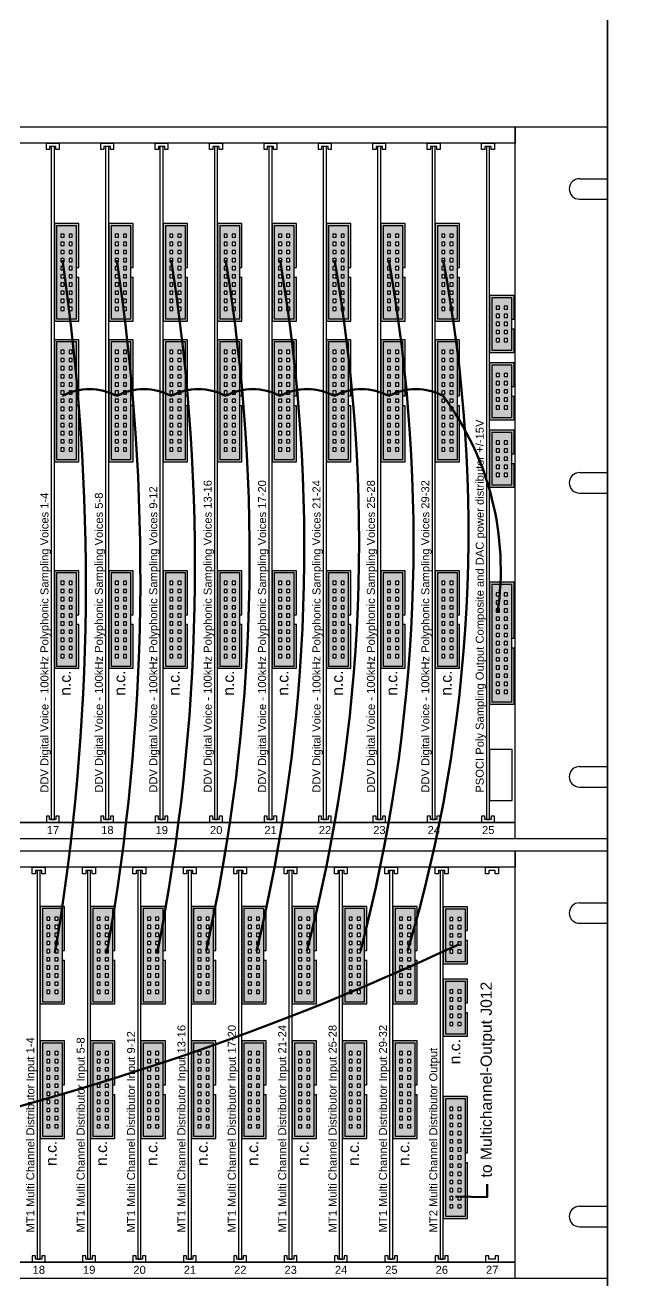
# Model space of a CAD drawing. Header units: millimetres. Extents: x -4275 to 1791, y -353 to 2461.
# Drawn here: x 300.7 to 490.6, y 153.4 to 545.7 of the extents above; entities that cross this region are included whole.
import ezdxf
from ezdxf.enums import TextEntityAlignment as Align

# ---------------------------------------------------------------- set-up
doc = ezdxf.new("R2010")
doc.units = ezdxf.units.MM
doc.header["$LTSCALE"] = 0.4
doc.layers.add('Connections', color=7, linetype='Continuous', lineweight=70)
doc.styles.get("Standard").update_dxf_attribs({"font": 'ARIALUNI.ttf'})

# ---------------------------------------------------------------- blocks, each defined once
blk = doc.blocks.new('Rack-3HE 27 Slots')
for p, q in [((482.6, 133.4), (0, 133.4)), ((0, 133.4), (0, 117.3)), ((28.8, 0), (28.8, 133.4)), ((453.8, 0), (453.8, 133.4)), ((453.8, 133.4), (453.8, 128.4)), ((482.6, 117.3), (482.6, 133.4)), ((453.8, 128.4), (28.8, 128.4)), ((8.74, 117.3), (0, 117.3)), ((473.86, 117.3), (482.6, 117.3)), ((0, 110.9), (0, 22.5)), ((8.74, 110.9), (0, 110.9)), ((473.86, 110.9), (482.6, 110.9)), ((482.6, 22.5), (482.6, 110.9)), ((8.74, 22.5), (0, 22.5)), ((473.86, 22.5), (482.6, 22.5)), ((0, 16.1), (0, 0)), ((8.74, 16.1), (0, 16.1)), ((473.86, 16.1), (482.6, 16.1)), ((482.6, 0), (482.6, 16.1)), ((28.8, 0), (28.8, 5)), ((28.8, 5), (453.8, 5)), ((453.8, 5), (28.8, 5)), ((0, 0), (482.6, 0))]:
    blk.add_line(p, q)
for points in [[(35.3, 128.4), (39.3, 128.4), (39.3, 126.4), (38.3, 126.4), (38.3, 127.4), (36.3, 127.4), (36.3, 126.4), (35.3, 126.4)], [(51.04, 128.4), (55.04, 128.4), (55.04, 126.4), (54.04, 126.4), (54.04, 127.4), (52.04, 127.4), (52.04, 126.4), (51.04, 126.4)], [(66.78, 128.4), (70.78, 128.4), (70.78, 126.4), (69.78, 126.4), (69.78, 127.4), (67.78, 127.4), (67.78, 126.4), (66.78, 126.4)], [(82.52, 128.4), (86.52, 128.4), (86.52, 126.4), (85.52, 126.4), (85.52, 127.4), (83.52, 127.4), (83.52, 126.4), (82.52, 126.4)], [(98.26, 128.4), (102.26, 128.4), (102.26, 126.4), (101.26, 126.4), (101.26, 127.4), (99.26, 127.4), (99.26, 126.4), (98.26, 126.4)], [(114, 128.4), (118, 128.4), (118, 126.4), (117, 126.4), (117, 127.4), (115, 127.4), (115, 126.4), (114, 126.4)], [(129.74, 128.4), (133.74, 128.4), (133.74, 126.4), (132.74, 126.4), (132.74, 127.4), (130.74, 127.4), (130.74, 126.4), (129.74, 126.4)], [(145.48, 128.4), (149.48, 128.4), (149.48, 126.4), (148.48, 126.4), (148.48, 127.4), (146.48, 127.4), (146.48, 126.4), (145.48, 126.4)], [(161.22, 128.4), (165.22, 128.4), (165.22, 126.4), (164.22, 126.4), (164.22, 127.4), (162.22, 127.4), (162.22, 126.4), (161.22, 126.4)], [(176.96, 128.4), (180.96, 128.4), (180.96, 126.4), (179.96, 126.4), (179.96, 127.4), (177.96, 127.4), (177.96, 126.4), (176.96, 126.4)], [(192.7, 128.4), (196.7, 128.4), (196.7, 126.4), (195.7, 126.4), (195.7, 127.4), (193.7, 127.4), (193.7, 126.4), (192.7, 126.4)], [(208.44, 128.4), (212.44, 128.4), (212.44, 126.4), (211.44, 126.4), (211.44, 127.4), (209.44, 127.4), (209.44, 126.4), (208.44, 126.4)], [(224.18, 128.4), (228.18, 128.4), (228.18, 126.4), (227.18, 126.4), (227.18, 127.4), (225.18, 127.4), (225.18, 126.4), (224.18, 126.4)], [(239.92, 128.4), (243.92, 128.4), (243.92, 126.4), (242.92, 126.4), (242.92, 127.4), (240.92, 127.4), (240.92, 126.4), (239.92, 126.4)], [(255.66, 128.4), (259.66, 128.4), (259.66, 126.4), (258.66, 126.4), (258.66, 127.4), (256.66, 127.4), (256.66, 126.4), (255.66, 126.4)], [(271.4, 128.4), (275.4, 128.4), (275.4, 126.4), (274.4, 126.4), (274.4, 127.4), (272.4, 127.4), (272.4, 126.4), (271.4, 126.4)], [(287.14, 128.4), (291.14, 128.4), (291.14, 126.4), (290.14, 126.4), (290.14, 127.4), (288.14, 127.4), (288.14, 126.4), (287.14, 126.4)], [(302.88, 128.4), (306.88, 128.4), (306.88, 126.4), (305.88, 126.4), (305.88, 127.4), (303.88, 127.4), (303.88, 126.4), (302.88, 126.4)], [(318.62, 128.4), (322.62, 128.4), (322.62, 126.4), (321.62, 126.4), (321.62, 127.4), (319.62, 127.4), (319.62, 126.4), (318.62, 126.4)], [(334.36, 128.4), (338.36, 128.4), (338.36, 126.4), (337.36, 126.4), (337.36, 127.4), (335.36, 127.4), (335.36, 126.4), (334.36, 126.4)], [(350.1, 128.4), (354.1, 128.4), (354.1, 126.4), (353.1, 126.4), (353.1, 127.4), (351.1, 127.4), (351.1, 126.4), (350.1, 126.4)], [(365.84, 128.4), (369.84, 128.4), (369.84, 126.4), (368.84, 126.4), (368.84, 127.4), (366.84, 127.4), (366.84, 126.4), (365.84, 126.4)], [(381.58, 128.4), (385.58, 128.4), (385.58, 126.4), (384.58, 126.4), (384.58, 127.4), (382.58, 127.4), (382.58, 126.4), (381.58, 126.4)], [(397.32, 128.4), (401.32, 128.4), (401.32, 126.4), (400.32, 126.4), (400.32, 127.4), (398.32, 127.4), (398.32, 126.4), (397.32, 126.4)], [(413.06, 128.4), (417.06, 128.4), (417.06, 126.4), (416.06, 126.4), (416.06, 127.4), (414.06, 127.4), (414.06, 126.4), (413.06, 126.4)], [(428.8, 128.4), (432.8, 128.4), (432.8, 126.4), (431.8, 126.4), (431.8, 127.4), (429.8, 127.4), (429.8, 126.4), (428.8, 126.4)], [(444.54, 128.4), (448.54, 128.4), (448.54, 126.4), (447.54, 126.4), (447.54, 127.4), (445.54, 127.4), (445.54, 126.4), (444.54, 126.4)], [(35.3, 5), (39.3, 5), (39.3, 7), (38.3, 7), (38.3, 6), (36.3, 6), (36.3, 7), (35.3, 7)], [(51.04, 5), (55.04, 5), (55.04, 7), (54.04, 7), (54.04, 6), (52.04, 6), (52.04, 7), (51.04, 7)], [(66.78, 5), (70.78, 5), (70.78, 7), (69.78, 7), (69.78, 6), (67.78, 6), (67.78, 7), (66.78, 7)], [(82.52, 5), (86.52, 5), (86.52, 7), (85.52, 7), (85.52, 6), (83.52, 6), (83.52, 7), (82.52, 7)], [(98.26, 5), (102.26, 5), (102.26, 7), (101.26, 7), (101.26, 6), (99.26, 6), (99.26, 7), (98.26, 7)], [(114, 5), (118, 5), (118, 7), (117, 7), (117, 6), (115, 6), (115, 7), (114, 7)], [(129.74, 5), (133.74, 5), (133.74, 7), (132.74, 7), (132.74, 6), (130.74, 6), (130.74, 7), (129.74, 7)], [(145.48, 5), (149.48, 5), (149.48, 7), (148.48, 7), (148.48, 6), (146.48, 6), (146.48, 7), (145.48, 7)], [(161.22, 5), (165.22, 5), (165.22, 7), (164.22, 7), (164.22, 6), (162.22, 6), (162.22, 7), (161.22, 7)], [(176.96, 5), (180.96, 5), (180.96, 7), (179.96, 7), (179.96, 6), (177.96, 6), (177.96, 7), (176.96, 7)], [(192.7, 5), (196.7, 5), (196.7, 7), (195.7, 7), (195.7, 6), (193.7, 6), (193.7, 7), (192.7, 7)], [(208.44, 5), (212.44, 5), (212.44, 7), (211.44, 7), (211.44, 6), (209.44, 6), (209.44, 7), (208.44, 7)], [(224.18, 5), (228.18, 5), (228.18, 7), (227.18, 7), (227.18, 6), (225.18, 6), (225.18, 7), (224.18, 7)], [(239.92, 5), (243.92, 5), (243.92, 7), (242.92, 7), (242.92, 6), (240.92, 6), (240.92, 7), (239.92, 7)], [(255.66, 5), (259.66, 5), (259.66, 7), (258.66, 7), (258.66, 6), (256.66, 6), (256.66, 7), (255.66, 7)], [(271.4, 5), (275.4, 5), (275.4, 7), (274.4, 7), (274.4, 6), (272.4, 6), (272.4, 7), (271.4, 7)], [(287.14, 5), (291.14, 5), (291.14, 7), (290.14, 7), (290.14, 6), (288.14, 6), (288.14, 7), (287.14, 7)], [(302.88, 5), (306.88, 5), (306.88, 7), (305.88, 7), (305.88, 6), (303.88, 6), (303.88, 7), (302.88, 7)], [(318.62, 5), (322.62, 5), (322.62, 7), (321.62, 7), (321.62, 6), (319.62, 6), (319.62, 7), (318.62, 7)], [(334.36, 5), (338.36, 5), (338.36, 7), (337.36, 7), (337.36, 6), (335.36, 6), (335.36, 7), (334.36, 7)], [(350.1, 5), (354.1, 5), (354.1, 7), (353.1, 7), (353.1, 6), (351.1, 6), (351.1, 7), (350.1, 7)], [(365.84, 5), (369.84, 5), (369.84, 7), (368.84, 7), (368.84, 6), (366.84, 6), (366.84, 7), (365.84, 7)], [(381.58, 5), (385.58, 5), (385.58, 7), (384.58, 7), (384.58, 6), (382.58, 6), (382.58, 7), (381.58, 7)], [(397.32, 5), (401.32, 5), (401.32, 7), (400.32, 7), (400.32, 6), (398.32, 6), (398.32, 7), (397.32, 7)], [(413.06, 5), (417.06, 5), (417.06, 7), (416.06, 7), (416.06, 6), (414.06, 6), (414.06, 7), (413.06, 7)], [(428.8, 5), (432.8, 5), (432.8, 7), (431.8, 7), (431.8, 6), (429.8, 6), (429.8, 7), (428.8, 7)], [(444.54, 5), (448.54, 5), (448.54, 7), (447.54, 7), (447.54, 6), (445.54, 6), (445.54, 7), (444.54, 7)]]:
    blk.add_lwpolyline(points, close=True)
for centre, start, end in [((8.74, 114.1), 270, 90), ((473.86, 114.1), 90, 270), ((8.74, 19.3), 270, 90), ((473.86, 19.3), 90, 270)]:
    blk.add_arc(centre, 3.2, start, end)
for s, p in [('2', (53.1, 1.41)), ('3', (68.84, 1.41)), ('6', (116.06, 1.41)), ('8', (147.54, 1.41)), ('9', (163.28, 1.41)), ('10', (179.02, 1.41)), ('12', (210.5, 1.41)), ('13', (226.24, 1.41)), ('16', (273.46, 1.41)), ('18', (304.94, 1.41)), ('19', (320.68, 1.41)), ('20', (336.42, 1.41)), ('21', (352.16, 1.41)), ('22', (367.9, 1.41)), ('23', (383.64, 1.41)), ('24', (399.38, 1.41)), ('25', (415.12, 1.41)), ('26', (430.86, 1.41)), ('27', (446.6, 1.41)), ('1', (37.36, 1.41)), ('4', (84.58, 1.41)), ('5', (100.32, 1.41)), ('7', (131.8, 1.41)), ('11', (194.76, 1.41)), ('14', (241.98, 1.41)), ('15', (257.72, 1.41)), ('17', (289.2, 1.41))]:
    blk.add_text(s, height=2.5).set_placement(p, align=Align.CENTER)
blk = doc.blocks.new('Rack-5HE 25 Slots')
for p, q in [((482.6, 222.25), (0, 222.25)), ((0, 222.25), (0, 206.15)), ((28.8, 0), (28.8, 222.25)), ((453.8, 0), (453.8, 222.25)), ((453.8, 222.25), (453.8, 217.25)), ((482.6, 206.15), (482.6, 222.25)), ((453.8, 217.25), (28.8, 217.25)), ((8.74, 206.15), (0, 206.15)), ((473.86, 206.15), (482.6, 206.15)), ((0, 199.75), (0, 114.33)), ((8.74, 199.75), (0, 199.75)), ((473.86, 199.75), (482.6, 199.75)), ((482.6, 114.33), (482.6, 199.75)), ((8.74, 114.33), (0, 114.33)), ((473.86, 114.33), (482.6, 114.33)), ((0, 107.92), (0, 22.5)), ((8.74, 107.92), (0, 107.92)), ((473.86, 107.92), (482.6, 107.92)), ((482.6, 22.5), (482.6, 107.92)), ((8.74, 22.5), (0, 22.5)), ((473.86, 22.5), (482.6, 22.5)), ((0, 16.1), (0, 0)), ((8.74, 16.1), (0, 16.1)), ((473.86, 16.1), (482.6, 16.1)), ((482.6, 0), (482.6, 16.1)), ((28.8, 0), (28.8, 5)), ((28.8, 5), (453.8, 5)), ((453.8, 5), (28.8, 5)), ((0, 0), (482.6, 0))]:
    blk.add_line(p, q)
for points in [[(35.3, 217.25), (39.3, 217.25), (39.3, 215.25), (38.3, 215.25), (38.3, 216.25), (36.3, 216.25), (36.3, 215.25), (35.3, 215.25)], [(52.3, 217.25), (56.3, 217.25), (56.3, 215.25), (55.3, 215.25), (55.3, 216.25), (53.3, 216.25), (53.3, 215.25), (52.3, 215.25)], [(69.3, 217.25), (73.3, 217.25), (73.3, 215.25), (72.3, 215.25), (72.3, 216.25), (70.3, 216.25), (70.3, 215.25), (69.3, 215.25)], [(86.3, 217.25), (90.3, 217.25), (90.3, 215.25), (89.3, 215.25), (89.3, 216.25), (87.3, 216.25), (87.3, 215.25), (86.3, 215.25)], [(103.3, 217.25), (107.3, 217.25), (107.3, 215.25), (106.3, 215.25), (106.3, 216.25), (104.3, 216.25), (104.3, 215.25), (103.3, 215.25)], [(120.3, 217.25), (124.3, 217.25), (124.3, 215.25), (123.3, 215.25), (123.3, 216.25), (121.3, 216.25), (121.3, 215.25), (120.3, 215.25)], [(137.3, 217.25), (141.3, 217.25), (141.3, 215.25), (140.3, 215.25), (140.3, 216.25), (138.3, 216.25), (138.3, 215.25), (137.3, 215.25)], [(154.3, 217.25), (158.3, 217.25), (158.3, 215.25), (157.3, 215.25), (157.3, 216.25), (155.3, 216.25), (155.3, 215.25), (154.3, 215.25)], [(171.3, 217.25), (175.3, 217.25), (175.3, 215.25), (174.3, 215.25), (174.3, 216.25), (172.3, 216.25), (172.3, 215.25), (171.3, 215.25)], [(188.3, 217.25), (192.3, 217.25), (192.3, 215.25), (191.3, 215.25), (191.3, 216.25), (189.3, 216.25), (189.3, 215.25), (188.3, 215.25)], [(205.3, 217.25), (209.3, 217.25), (209.3, 215.25), (208.3, 215.25), (208.3, 216.25), (206.3, 216.25), (206.3, 215.25), (205.3, 215.25)], [(222.3, 217.25), (226.3, 217.25), (226.3, 215.25), (225.3, 215.25), (225.3, 216.25), (223.3, 216.25), (223.3, 215.25), (222.3, 215.25)], [(239.3, 217.25), (243.3, 217.25), (243.3, 215.25), (242.3, 215.25), (242.3, 216.25), (240.3, 216.25), (240.3, 215.25), (239.3, 215.25)], [(256.3, 217.25), (260.3, 217.25), (260.3, 215.25), (259.3, 215.25), (259.3, 216.25), (257.3, 216.25), (257.3, 215.25), (256.3, 215.25)], [(273.3, 217.25), (277.3, 217.25), (277.3, 215.25), (276.3, 215.25), (276.3, 216.25), (274.3, 216.25), (274.3, 215.25), (273.3, 215.25)], [(290.3, 217.25), (294.3, 217.25), (294.3, 215.25), (293.3, 215.25), (293.3, 216.25), (291.3, 216.25), (291.3, 215.25), (290.3, 215.25)], [(307.3, 217.25), (311.3, 217.25), (311.3, 215.25), (310.3, 215.25), (310.3, 216.25), (308.3, 216.25), (308.3, 215.25), (307.3, 215.25)], [(324.3, 217.25), (328.3, 217.25), (328.3, 215.25), (327.3, 215.25), (327.3, 216.25), (325.3, 216.25), (325.3, 215.25), (324.3, 215.25)], [(341.3, 217.25), (345.3, 217.25), (345.3, 215.25), (344.3, 215.25), (344.3, 216.25), (342.3, 216.25), (342.3, 215.25), (341.3, 215.25)], [(358.3, 217.25), (362.3, 217.25), (362.3, 215.25), (361.3, 215.25), (361.3, 216.25), (359.3, 216.25), (359.3, 215.25), (358.3, 215.25)], [(375.3, 217.25), (379.3, 217.25), (379.3, 215.25), (378.3, 215.25), (378.3, 216.25), (376.3, 216.25), (376.3, 215.25), (375.3, 215.25)], [(392.3, 217.25), (396.3, 217.25), (396.3, 215.25), (395.3, 215.25), (395.3, 216.25), (393.3, 216.25), (393.3, 215.25), (392.3, 215.25)], [(409.3, 217.25), (413.3, 217.25), (413.3, 215.25), (412.3, 215.25), (412.3, 216.25), (410.3, 216.25), (410.3, 215.25), (409.3, 215.25)], [(426.3, 217.25), (430.3, 217.25), (430.3, 215.25), (429.3, 215.25), (429.3, 216.25), (427.3, 216.25), (427.3, 215.25), (426.3, 215.25)], [(443.3, 217.25), (447.3, 217.25), (447.3, 215.25), (446.3, 215.25), (446.3, 216.25), (444.3, 216.25), (444.3, 215.25), (443.3, 215.25)], [(35.3, 5), (39.3, 5), (39.3, 7), (38.3, 7), (38.3, 6), (36.3, 6), (36.3, 7), (35.3, 7)], [(52.3, 5), (56.3, 5), (56.3, 7), (55.3, 7), (55.3, 6), (53.3, 6), (53.3, 7), (52.3, 7)], [(69.3, 5), (73.3, 5), (73.3, 7), (72.3, 7), (72.3, 6), (70.3, 6), (70.3, 7), (69.3, 7)], [(86.3, 5), (90.3, 5), (90.3, 7), (89.3, 7), (89.3, 6), (87.3, 6), (87.3, 7), (86.3, 7)], [(103.3, 5), (107.3, 5), (107.3, 7), (106.3, 7), (106.3, 6), (104.3, 6), (104.3, 7), (103.3, 7)], [(120.3, 5), (124.3, 5), (124.3, 7), (123.3, 7), (123.3, 6), (121.3, 6), (121.3, 7), (120.3, 7)], [(137.3, 5), (141.3, 5), (141.3, 7), (140.3, 7), (140.3, 6), (138.3, 6), (138.3, 7), (137.3, 7)], [(154.3, 5), (158.3, 5), (158.3, 7), (157.3, 7), (157.3, 6), (155.3, 6), (155.3, 7), (154.3, 7)], [(171.3, 5), (175.3, 5), (175.3, 7), (174.3, 7), (174.3, 6), (172.3, 6), (172.3, 7), (171.3, 7)], [(188.3, 5), (192.3, 5), (192.3, 7), (191.3, 7), (191.3, 6), (189.3, 6), (189.3, 7), (188.3, 7)], [(205.3, 5), (209.3, 5), (209.3, 7), (208.3, 7), (208.3, 6), (206.3, 6), (206.3, 7), (205.3, 7)], [(222.3, 5), (226.3, 5), (226.3, 7), (225.3, 7), (225.3, 6), (223.3, 6), (223.3, 7), (222.3, 7)], [(239.3, 5), (243.3, 5), (243.3, 7), (242.3, 7), (242.3, 6), (240.3, 6), (240.3, 7), (239.3, 7)], [(256.3, 5), (260.3, 5), (260.3, 7), (259.3, 7), (259.3, 6), (257.3, 6), (257.3, 7), (256.3, 7)], [(273.3, 5), (277.3, 5), (277.3, 7), (276.3, 7), (276.3, 6), (274.3, 6), (274.3, 7), (273.3, 7)], [(290.3, 5), (294.3, 5), (294.3, 7), (293.3, 7), (293.3, 6), (291.3, 6), (291.3, 7), (290.3, 7)], [(307.3, 5), (311.3, 5), (311.3, 7), (310.3, 7), (310.3, 6), (308.3, 6), (308.3, 7), (307.3, 7)], [(324.3, 5), (328.3, 5), (328.3, 7), (327.3, 7), (327.3, 6), (325.3, 6), (325.3, 7), (324.3, 7)], [(341.3, 5), (345.3, 5), (345.3, 7), (344.3, 7), (344.3, 6), (342.3, 6), (342.3, 7), (341.3, 7)], [(358.3, 5), (362.3, 5), (362.3, 7), (361.3, 7), (361.3, 6), (359.3, 6), (359.3, 7), (358.3, 7)], [(375.3, 5), (379.3, 5), (379.3, 7), (378.3, 7), (378.3, 6), (376.3, 6), (376.3, 7), (375.3, 7)], [(392.3, 5), (396.3, 5), (396.3, 7), (395.3, 7), (395.3, 6), (393.3, 6), (393.3, 7), (392.3, 7)], [(409.3, 5), (413.3, 5), (413.3, 7), (412.3, 7), (412.3, 6), (410.3, 6), (410.3, 7), (409.3, 7)], [(426.3, 5), (430.3, 5), (430.3, 7), (429.3, 7), (429.3, 6), (427.3, 6), (427.3, 7), (426.3, 7)], [(443.3, 5), (447.3, 5), (447.3, 7), (446.3, 7), (446.3, 6), (444.3, 6), (444.3, 7), (443.3, 7)]]:
    blk.add_lwpolyline(points, close=True)
for centre, start, end in [((8.74, 202.95), 270, 90), ((473.86, 202.95), 90, 270), ((8.74, 111.12), 270, 90), ((473.86, 111.12), 90, 270), ((8.74, 19.3), 270, 90), ((473.86, 19.3), 90, 270)]:
    blk.add_arc(centre, 3.2, start, end)
for s, p in [('2', (54.36, 1.41)), ('3', (71.36, 1.41)), ('6', (122.36, 1.41)), ('8', (156.36, 1.41)), ('9', (173.36, 1.41)), ('10', (190.36, 1.41)), ('12', (224.36, 1.41)), ('13', (241.36, 1.41)), ('16', (292.36, 1.41)), ('18', (326.36, 1.41)), ('19', (343.36, 1.41)), ('20', (360.36, 1.41)), ('21', (377.36, 1.41)), ('22', (394.36, 1.41)), ('23', (411.36, 1.41)), ('24', (428.36, 1.41)), ('25', (445.36, 1.41)), ('1', (37.36, 1.41)), ('4', (88.36, 1.41)), ('5', (105.36, 1.41)), ('7', (139.36, 1.41)), ('11', (207.36, 1.41)), ('14', (258.36, 1.41)), ('15', (275.36, 1.41)), ('17', (309.36, 1.41))]:
    blk.add_text(s, height=2.5).set_placement(p, align=Align.CENTER)
blk = doc.blocks.new('Karte-3HE')
blk.add_lwpolyline([(-0.5, 0), (0.5, 0), (0.5, 121.4), (-0.5, 121.4)], close=True)
blk.add_attdef('CARD', (-1.35, 8.34), '', height=2.5, rotation=90)
blk = doc.blocks.new('Connector-20')
at = {"true_color": 0x7abdff}
h = blk.add_hatch(color=151, dxfattribs=at)
h.dxf.hatch_style = 1
h.paths.add_polyline_path([(6.92, 29.78), (6.92, 16.74), (7.62, 16.74), (7.62, 30.48), (0, 30.48), (0, 0), (7.62, 0), (7.62, 13.74), (6.92, 13.74), (6.92, 0.7), (0.7, 0.7), (0.7, 29.78)])
at = {"true_color": 0x389cff}
h = blk.add_hatch(color=150, dxfattribs=at)
h.dxf.hatch_style = 1
h.paths.add_polyline_path([(0.7, 29.78), (0.7, 0.7), (6.92, 0.7), (6.92, 29.78)])
h.paths.add_polyline_path([(3.04, 27.17), (3.04, 26.17), (2.04, 26.17), (2.04, 27.17)], flags=16)
h.paths.add_polyline_path([(4.58, 27.17), (5.58, 27.17), (5.58, 26.17), (4.58, 26.17)], flags=16)
h.paths.add_polyline_path([(3.04, 24.63), (3.04, 23.63), (2.04, 23.63), (2.04, 24.63)], flags=16)
h.paths.add_polyline_path([(4.58, 24.63), (5.58, 24.63), (5.58, 23.63), (4.58, 23.63)], flags=16)
h.paths.add_polyline_path([(3.04, 22.09), (3.04, 21.09), (2.04, 21.09), (2.04, 22.09)], flags=16)
h.paths.add_polyline_path([(4.58, 22.09), (5.58, 22.09), (5.58, 21.09), (4.58, 21.09)], flags=16)
h.paths.add_polyline_path([(3.04, 19.55), (3.04, 18.55), (2.04, 18.55), (2.04, 19.55)], flags=16)
h.paths.add_polyline_path([(4.58, 19.55), (5.58, 19.55), (5.58, 18.55), (4.58, 18.55)], flags=16)
h.paths.add_polyline_path([(3.04, 17.01), (3.04, 16.01), (2.04, 16.01), (2.04, 17.01)], flags=16)
h.paths.add_polyline_path([(4.58, 17.01), (5.58, 17.01), (5.58, 16.01), (4.58, 16.01)], flags=16)
h.paths.add_polyline_path([(3.04, 14.47), (3.04, 13.47), (2.04, 13.47), (2.04, 14.47)], flags=16)
h.paths.add_polyline_path([(4.58, 14.47), (5.58, 14.47), (5.58, 13.47), (4.58, 13.47)], flags=16)
h.paths.add_polyline_path([(3.04, 11.93), (3.04, 10.93), (2.04, 10.93), (2.04, 11.93)], flags=16)
h.paths.add_polyline_path([(4.58, 11.93), (5.58, 11.93), (5.58, 10.93), (4.58, 10.93)], flags=16)
h.paths.add_polyline_path([(3.04, 9.39), (3.04, 8.39), (2.04, 8.39), (2.04, 9.39)], flags=16)
h.paths.add_polyline_path([(4.58, 9.39), (5.58, 9.39), (5.58, 8.39), (4.58, 8.39)], flags=16)
h.paths.add_polyline_path([(3.04, 6.85), (3.04, 5.85), (2.04, 5.85), (2.04, 6.85)], flags=16)
h.paths.add_polyline_path([(4.58, 6.85), (5.58, 6.85), (5.58, 5.85), (4.58, 5.85)], flags=16)
h.paths.add_polyline_path([(3.04, 4.31), (3.04, 3.31), (2.04, 3.31), (2.04, 4.31)], flags=16)
h.paths.add_polyline_path([(4.58, 4.31), (5.58, 4.31), (5.58, 3.31), (4.58, 3.31)], flags=16)
for p, q in [((6.92, 16.74), (7.62, 16.74)), ((6.92, 13.74), (7.62, 13.74))]:
    blk.add_line(p, q)
blk.add_lwpolyline([(7.62, 16.74), (7.62, 30.48), (0, 30.48), (0, 0), (7.62, 0), (7.62, 13.74)])
for points in [[(6.92, 29.78), (0.7, 29.78), (0.7, 0.7), (6.92, 0.7)], [(2.04, 26.17), (3.04, 26.17), (3.04, 27.17), (2.04, 27.17)], [(2.04, 23.63), (3.04, 23.63), (3.04, 24.63), (2.04, 24.63)], [(4.58, 26.17), (5.58, 26.17), (5.58, 27.17), (4.58, 27.17)], [(4.58, 23.63), (5.58, 23.63), (5.58, 24.63), (4.58, 24.63)], [(2.04, 21.09), (3.04, 21.09), (3.04, 22.09), (2.04, 22.09)], [(4.58, 21.09), (5.58, 21.09), (5.58, 22.09), (4.58, 22.09)], [(2.04, 18.55), (3.04, 18.55), (3.04, 19.55), (2.04, 19.55)], [(2.04, 16.01), (3.04, 16.01), (3.04, 17.01), (2.04, 17.01)], [(4.58, 18.55), (5.58, 18.55), (5.58, 19.55), (4.58, 19.55)], [(4.58, 16.01), (5.58, 16.01), (5.58, 17.01), (4.58, 17.01)], [(2.04, 13.47), (3.04, 13.47), (3.04, 14.47), (2.04, 14.47)], [(2.04, 10.93), (3.04, 10.93), (3.04, 11.93), (2.04, 11.93)], [(4.58, 13.47), (5.58, 13.47), (5.58, 14.47), (4.58, 14.47)], [(4.58, 10.93), (5.58, 10.93), (5.58, 11.93), (4.58, 11.93)], [(2.04, 8.39), (3.04, 8.39), (3.04, 9.39), (2.04, 9.39)], [(4.58, 8.39), (5.58, 8.39), (5.58, 9.39), (4.58, 9.39)], [(2.04, 5.85), (3.04, 5.85), (3.04, 6.85), (2.04, 6.85)], [(2.04, 3.31), (3.04, 3.31), (3.04, 4.31), (2.04, 4.31)], [(4.58, 5.85), (5.58, 5.85), (5.58, 6.85), (4.58, 6.85)], [(4.58, 3.31), (5.58, 3.31), (5.58, 4.31), (4.58, 4.31)]]:
    blk.add_lwpolyline(points, close=True)
blk = doc.blocks.new('Voice-Memory-Card')
blk.add_lwpolyline([(-0.5, 0), (0.5, 0), (0.5, 121.4), (-0.5, 121.4)], close=True)
for p in [(0.5, 79.7), (0.5, 37.68)]:
    blk.add_blockref('Connector-20', p)
blk.add_attdef('CARD', (-1.35, 8.34), '', height=2.5, rotation=90)
blk = doc.blocks.new('Connector-26')
at = {"true_color": 0x7abdff}
h = blk.add_hatch(color=151, dxfattribs=at)
h.dxf.hatch_style = 1
h.paths.add_polyline_path([(0, 38.1), (0, 0), (7.62, 0), (7.62, 17.55), (6.92, 17.55), (6.92, 0.7), (0.7, 0.7), (0.7, 37.4), (6.92, 37.4), (6.92, 20.55), (7.62, 20.55), (7.62, 38.1)])
at = {"true_color": 0x389cff}
h = blk.add_hatch(color=150, dxfattribs=at)
h.dxf.hatch_style = 1
h.paths.add_polyline_path([(0.7, 37.4), (0.7, 0.7), (6.92, 0.7), (6.92, 37.4)])
h.paths.add_polyline_path([(3.04, 34.79), (3.04, 33.79), (2.04, 33.79), (2.04, 34.79)], flags=16)
h.paths.add_polyline_path([(4.58, 34.79), (5.58, 34.79), (5.58, 33.79), (4.58, 33.79)], flags=16)
h.paths.add_polyline_path([(3.04, 32.25), (3.04, 31.25), (2.04, 31.25), (2.04, 32.25)], flags=16)
h.paths.add_polyline_path([(4.58, 32.25), (5.58, 32.25), (5.58, 31.25), (4.58, 31.25)], flags=16)
h.paths.add_polyline_path([(3.04, 29.71), (3.04, 28.71), (2.04, 28.71), (2.04, 29.71)], flags=16)
h.paths.add_polyline_path([(4.58, 29.71), (5.58, 29.71), (5.58, 28.71), (4.58, 28.71)], flags=16)
h.paths.add_polyline_path([(3.04, 27.17), (3.04, 26.17), (2.04, 26.17), (2.04, 27.17)], flags=16)
h.paths.add_polyline_path([(4.58, 27.17), (5.58, 27.17), (5.58, 26.17), (4.58, 26.17)], flags=16)
h.paths.add_polyline_path([(3.04, 24.63), (3.04, 23.63), (2.04, 23.63), (2.04, 24.63)], flags=16)
h.paths.add_polyline_path([(4.58, 24.63), (5.58, 24.63), (5.58, 23.63), (4.58, 23.63)], flags=16)
h.paths.add_polyline_path([(3.04, 22.09), (3.04, 21.09), (2.04, 21.09), (2.04, 22.09)], flags=16)
h.paths.add_polyline_path([(4.58, 22.09), (5.58, 22.09), (5.58, 21.09), (4.58, 21.09)], flags=16)
h.paths.add_polyline_path([(3.04, 19.55), (3.04, 18.55), (2.04, 18.55), (2.04, 19.55)], flags=16)
h.paths.add_polyline_path([(4.58, 19.55), (5.58, 19.55), (5.58, 18.55), (4.58, 18.55)], flags=16)
h.paths.add_polyline_path([(3.04, 17.01), (3.04, 16.01), (2.04, 16.01), (2.04, 17.01)], flags=16)
h.paths.add_polyline_path([(4.58, 17.01), (5.58, 17.01), (5.58, 16.01), (4.58, 16.01)], flags=16)
h.paths.add_polyline_path([(3.04, 14.47), (3.04, 13.47), (2.04, 13.47), (2.04, 14.47)], flags=16)
h.paths.add_polyline_path([(4.58, 14.47), (5.58, 14.47), (5.58, 13.47), (4.58, 13.47)], flags=16)
h.paths.add_polyline_path([(3.04, 11.93), (3.04, 10.93), (2.04, 10.93), (2.04, 11.93)], flags=16)
h.paths.add_polyline_path([(4.58, 11.93), (5.58, 11.93), (5.58, 10.93), (4.58, 10.93)], flags=16)
h.paths.add_polyline_path([(3.04, 9.39), (3.04, 8.39), (2.04, 8.39), (2.04, 9.39)], flags=16)
h.paths.add_polyline_path([(4.58, 9.39), (5.58, 9.39), (5.58, 8.39), (4.58, 8.39)], flags=16)
h.paths.add_polyline_path([(3.04, 6.85), (3.04, 5.85), (2.04, 5.85), (2.04, 6.85)], flags=16)
h.paths.add_polyline_path([(4.58, 6.85), (5.58, 6.85), (5.58, 5.85), (4.58, 5.85)], flags=16)
h.paths.add_polyline_path([(3.04, 4.31), (3.04, 3.31), (2.04, 3.31), (2.04, 4.31)], flags=16)
h.paths.add_polyline_path([(4.58, 4.31), (5.58, 4.31), (5.58, 3.31), (4.58, 3.31)], flags=16)
for p, q in [((6.92, 20.55), (7.62, 20.55)), ((6.92, 17.55), (7.62, 17.55))]:
    blk.add_line(p, q)
blk.add_lwpolyline([(7.62, 20.55), (7.62, 38.1), (0, 38.1), (0, 0), (7.62, 0), (7.62, 17.55)])
for points in [[(6.92, 37.4), (0.7, 37.4), (0.7, 0.7), (6.92, 0.7)], [(2.04, 33.79), (3.04, 33.79), (3.04, 34.79), (2.04, 34.79)], [(2.04, 31.25), (3.04, 31.25), (3.04, 32.25), (2.04, 32.25)], [(4.58, 33.79), (5.58, 33.79), (5.58, 34.79), (4.58, 34.79)], [(4.58, 31.25), (5.58, 31.25), (5.58, 32.25), (4.58, 32.25)], [(2.04, 28.71), (3.04, 28.71), (3.04, 29.71), (2.04, 29.71)], [(4.58, 28.71), (5.58, 28.71), (5.58, 29.71), (4.58, 29.71)], [(2.04, 26.17), (3.04, 26.17), (3.04, 27.17), (2.04, 27.17)], [(2.04, 23.63), (3.04, 23.63), (3.04, 24.63), (2.04, 24.63)], [(4.58, 26.17), (5.58, 26.17), (5.58, 27.17), (4.58, 27.17)], [(4.58, 23.63), (5.58, 23.63), (5.58, 24.63), (4.58, 24.63)], [(2.04, 21.09), (3.04, 21.09), (3.04, 22.09), (2.04, 22.09)], [(4.58, 21.09), (5.58, 21.09), (5.58, 22.09), (4.58, 22.09)], [(2.04, 18.55), (3.04, 18.55), (3.04, 19.55), (2.04, 19.55)], [(2.04, 16.01), (3.04, 16.01), (3.04, 17.01), (2.04, 17.01)], [(4.58, 18.55), (5.58, 18.55), (5.58, 19.55), (4.58, 19.55)], [(4.58, 16.01), (5.58, 16.01), (5.58, 17.01), (4.58, 17.01)], [(2.04, 13.47), (3.04, 13.47), (3.04, 14.47), (2.04, 14.47)], [(2.04, 10.93), (3.04, 10.93), (3.04, 11.93), (2.04, 11.93)], [(4.58, 13.47), (5.58, 13.47), (5.58, 14.47), (4.58, 14.47)], [(4.58, 10.93), (5.58, 10.93), (5.58, 11.93), (4.58, 11.93)], [(2.04, 8.39), (3.04, 8.39), (3.04, 9.39), (2.04, 9.39)], [(4.58, 8.39), (5.58, 8.39), (5.58, 9.39), (4.58, 9.39)], [(2.04, 5.85), (3.04, 5.85), (3.04, 6.85), (2.04, 6.85)], [(2.04, 3.31), (3.04, 3.31), (3.04, 4.31), (2.04, 4.31)], [(4.58, 5.85), (5.58, 5.85), (5.58, 6.85), (4.58, 6.85)], [(4.58, 3.31), (5.58, 3.31), (5.58, 4.31), (4.58, 4.31)]]:
    blk.add_lwpolyline(points, close=True)
blk = doc.blocks.new('Voice-Card')
blk.add_lwpolyline([(-0.5, 0), (0.5, 0), (0.5, 210.25), (-0.5, 210.25)], close=True)
for name, p in [('Connector-20', (0.5, 155.66)), ('Connector-26', (0.5, 111.74)), ('Connector-20', (0.5, 47.19))]:
    blk.add_blockref(name, p)
blk.add_attdef('CARD', (-1.35, 8.34), '', height=2.5, rotation=90)
blk = doc.blocks.new('Connector-10')
at = {"true_color": 0x7abdff}
h = blk.add_hatch(color=151, dxfattribs=at)
h.dxf.hatch_style = 1
h.paths.add_polyline_path([(6.92, 17.08), (6.92, 10.39), (7.62, 10.39), (7.62, 17.78), (0, 17.78), (0, 0), (7.62, 0), (7.62, 7.39), (6.92, 7.39), (6.92, 0.7), (0.7, 0.7), (0.7, 17.08)])
at = {"true_color": 0x389cff}
h = blk.add_hatch(color=150, dxfattribs=at)
h.dxf.hatch_style = 1
h.paths.add_polyline_path([(0.7, 17.08), (0.7, 0.7), (6.92, 0.7), (6.92, 17.08)])
h.paths.add_polyline_path([(3.04, 14.47), (3.04, 13.47), (2.04, 13.47), (2.04, 14.47)], flags=16)
h.paths.add_polyline_path([(4.58, 14.47), (5.58, 14.47), (5.58, 13.47), (4.58, 13.47)], flags=16)
h.paths.add_polyline_path([(3.04, 11.93), (3.04, 10.93), (2.04, 10.93), (2.04, 11.93)], flags=16)
h.paths.add_polyline_path([(4.58, 11.93), (5.58, 11.93), (5.58, 10.93), (4.58, 10.93)], flags=16)
h.paths.add_polyline_path([(3.04, 9.39), (3.04, 8.39), (2.04, 8.39), (2.04, 9.39)], flags=16)
h.paths.add_polyline_path([(4.58, 9.39), (5.58, 9.39), (5.58, 8.39), (4.58, 8.39)], flags=16)
h.paths.add_polyline_path([(3.04, 6.85), (3.04, 5.85), (2.04, 5.85), (2.04, 6.85)], flags=16)
h.paths.add_polyline_path([(4.58, 6.85), (5.58, 6.85), (5.58, 5.85), (4.58, 5.85)], flags=16)
h.paths.add_polyline_path([(3.04, 4.31), (3.04, 3.31), (2.04, 3.31), (2.04, 4.31)], flags=16)
h.paths.add_polyline_path([(4.58, 4.31), (5.58, 4.31), (5.58, 3.31), (4.58, 3.31)], flags=16)
for p, q in [((6.92, 10.39), (7.62, 10.39)), ((6.92, 7.39), (7.62, 7.39))]:
    blk.add_line(p, q)
blk.add_lwpolyline([(7.62, 10.39), (7.62, 17.78), (0, 17.78), (0, 0), (7.62, 0), (7.62, 7.39)])
for points in [[(6.92, 17.08), (0.7, 17.08), (0.7, 0.7), (6.92, 0.7)], [(2.04, 13.47), (3.04, 13.47), (3.04, 14.47), (2.04, 14.47)], [(2.04, 10.93), (3.04, 10.93), (3.04, 11.93), (2.04, 11.93)], [(4.58, 13.47), (5.58, 13.47), (5.58, 14.47), (4.58, 14.47)], [(4.58, 10.93), (5.58, 10.93), (5.58, 11.93), (4.58, 11.93)], [(2.04, 8.39), (3.04, 8.39), (3.04, 9.39), (2.04, 9.39)], [(4.58, 8.39), (5.58, 8.39), (5.58, 9.39), (4.58, 9.39)], [(2.04, 5.85), (3.04, 5.85), (3.04, 6.85), (2.04, 6.85)], [(2.04, 3.31), (3.04, 3.31), (3.04, 4.31), (2.04, 4.31)], [(4.58, 5.85), (5.58, 5.85), (5.58, 6.85), (4.58, 6.85)], [(4.58, 3.31), (5.58, 3.31), (5.58, 4.31), (4.58, 4.31)]]:
    blk.add_lwpolyline(points, close=True)
blk = doc.blocks.new('PSOC-Card')
for points in [[(-0.5, 0), (0.5, 0), (0.5, 210.25), (-0.5, 210.25)], [(0.5, 5.85), (7.57, 5.85), (7.57, 21.79), (0.5, 21.79)]]:
    blk.add_lwpolyline(points, close=True)
for name, p in [('Connector-10', (0.5, 145.88)), ('Connector-10', (0.5, 124.83)), ('Connector-10', (0.5, 103.79)), ('Connector-26', (0.5, 36.01))]:
    blk.add_blockref(name, p)
blk.add_attdef('CARD', (-1.35, 8.34), '', height=2.5, rotation=90)

msp = doc.modelspace()

# ---------------------------------------------------------------- linework, layer by layer
for points in [[(0, 1399.18), (0, -30.82), (482.6, -30.82), (482.6, 1399.18)], [(0, 1399.18), (482.6, 1399.18), (482.6, -30.82), (0, -30.82)]]:
    msp.add_lwpolyline(points, close=True)
at = {"layer": 'Connections'}
msp.add_lwpolyline([(445.07, 183.6), (445.07, 179.56), (435.13, 179.71)], dxfattribs=at)
for centre, radius, start, end in [((-375.16, 371.48), 694.8, 350.42345, 8.33711), ((-328.91, 373.47), 665.58, 349.82505, 8.53301), ((-268.62, 376.41), 622.34, 348.83417, 8.85666), ((-197.09, 380.11), 567.91, 347.417, 9.3346), ((-148.43, 382.26), 536.33, 346.4268, 9.6565), ((-103.27, 384.17), 508.26, 345.4388, 9.9765), ((-80.84, 384.54), 502.85, 345.2352, 10.0422), ((-21.38, 387.43), 460.55, 343.47, 10.6102), ((320.8, 413.93), 18.03, 61.8755, 118.1245), ((337.8, 413.93), 18.03, 61.8755, 118.1245), ((354.8, 413.93), 18.03, 61.8755, 118.1245), ((371.8, 413.93), 18.03, 61.8755, 118.1245), ((388.8, 413.93), 18.03, 61.8755, 118.1245), ((405.8, 413.93), 18.03, 61.8755, 118.1245), ((422.8, 413.93), 18.03, 61.8755, 118.1245), ((358.11, 375.49), 91.16, 351.6209, 36.598), ((379.31, 422.91), 348.77, 244.7226, 340.4228), ((65.27, 1052.9), 876.71, 268.36769, 295.04268)]:
    msp.add_arc(centre, radius, start, end, dxfattribs=at)

# ---------------------------------------------------------------- block references
for name, p in [('Rack-5HE 25 Slots', (0, 291.56)), ('Rack-3HE 27 Slots', (0, 154.18)), ('Connector-10', (431.3, 252.45)), ('Connector-10', (431.3, 229.83)), ('Connector-26', (431.3, 172.86))]:
    msp.add_blockref(name, p)
for name, p, values in [('Voice-Card', (309.3, 297.56), {'CARD': 'DDV Digital Voice - 100kHz Polyphonic Sampling Voices 1-4'}), ('Voice-Card', (326.3, 297.56), {'CARD': 'DDV Digital Voice - 100kHz Polyphonic Sampling Voices 5-8'}), ('Voice-Card', (343.3, 297.56), {'CARD': 'DDV Digital Voice - 100kHz Polyphonic Sampling Voices 9-12'}), ('Voice-Card', (360.3, 297.56), {'CARD': 'DDV Digital Voice - 100kHz Polyphonic Sampling Voices 13-16'}), ('Voice-Card', (377.3, 297.56), {'CARD': 'DDV Digital Voice - 100kHz Polyphonic Sampling Voices 17-20'}), ('Voice-Card', (394.3, 297.56), {'CARD': 'DDV Digital Voice - 100kHz Polyphonic Sampling Voices 21-24'}), ('Voice-Card', (411.3, 297.56), {'CARD': 'DDV Digital Voice - 100kHz Polyphonic Sampling Voices 25-28'}), ('Voice-Card', (428.3, 297.56), {'CARD': 'DDV Digital Voice - 100kHz Polyphonic Sampling Voices 29-32'}), ('PSOC-Card', (445.3, 297.56), {'CARD': 'PSOCI Poly Sampling Output Composite and DAC power distributor +/-15V'}), ('Voice-Memory-Card', (304.88, 160.18), {'CARD': 'MT1 Multi Channel Distributor Input 1-4'}), ('Voice-Memory-Card', (320.62, 160.18), {'CARD': 'MT1 Multi Channel Distributor Input 5-8'}), ('Voice-Memory-Card', (336.36, 160.18), {'CARD': 'MT1 Multi Channel Distributor Input 9-12'}), ('Voice-Memory-Card', (352.1, 160.18), {'CARD': 'MT1 Multi Channel Distributor Input 13-16'}), ('Voice-Memory-Card', (367.84, 160.18), {'CARD': 'MT1 Multi Channel Distributor Input 17-20'}), ('Voice-Memory-Card', (383.58, 160.18), {'CARD': 'MT1 Multi Channel Distributor Input 21-24'}), ('Voice-Memory-Card', (399.32, 160.18), {'CARD': 'MT1 Multi Channel Distributor Input 25-28'}), ('Voice-Memory-Card', (415.06, 160.18), {'CARD': 'MT1 Multi Channel Distributor Input 29-32'}), ('Karte-3HE', (430.8, 160.18), {'CARD': 'MT2 Multi Channel Distributor Output'})]:
    msp.add_blockref(name, p).add_auto_attribs(values)

# ---------------------------------------------------------------- texts
for p in [(314.94, 336.17), (331.94, 336.17), (348.94, 336.17), (365.94, 336.17), (382.94, 336.17), (399.94, 336.17), (416.94, 336.17), (433.94, 336.17), (436.64, 221.05), (310.52, 189.28), (326.26, 189.28), (342, 189.28), (357.74, 189.28), (373.48, 189.28), (389.22, 189.28), (404.96, 189.28), (420.7, 189.28)]:
    msp.add_text('n.c.', height=3.5, rotation=90).set_placement(p)
msp.add_text('to Multichannel-Output J012', height=3.5, rotation=90, dxfattribs=at).set_placement((446.47, 185.68))

doc.saveas('drawing.dxf')
